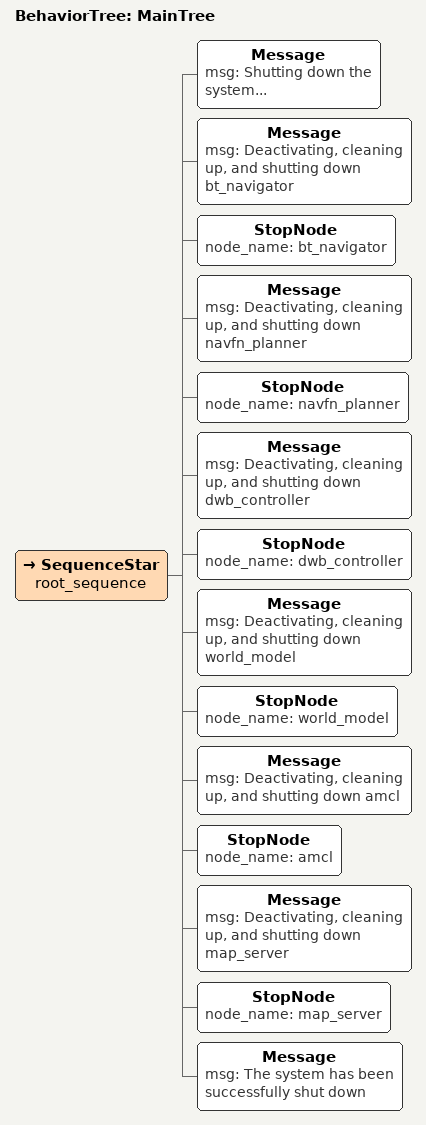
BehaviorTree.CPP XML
<root main_tree_to_execute="MainTree">
  <BehaviorTree ID="MainTree">
    <SequenceStar name="root_sequence">
      <Message msg="Shutting down the system..."/>
      <Message msg="Deactivating, cleaning up, and shutting down bt_navigator"/>
      <StopNode node_name="bt_navigator"/>
      <Message msg="Deactivating, cleaning up, and shutting down navfn_planner"/>
      <StopNode node_name="navfn_planner"/>
      <Message msg="Deactivating, cleaning up, and shutting down dwb_controller"/>
      <StopNode node_name="dwb_controller"/>
      <Message msg="Deactivating, cleaning up, and shutting down world_model"/>
      <StopNode node_name="world_model"/>
      <Message msg="Deactivating, cleaning up, and shutting down amcl"/>
      <StopNode node_name="amcl"/>
      <Message msg="Deactivating, cleaning up, and shutting down map_server"/>
      <StopNode node_name="map_server"/>
      <Message msg="The system has been successfully shut down"/>
  </SequenceStar>
  </BehaviorTree>
</root>
